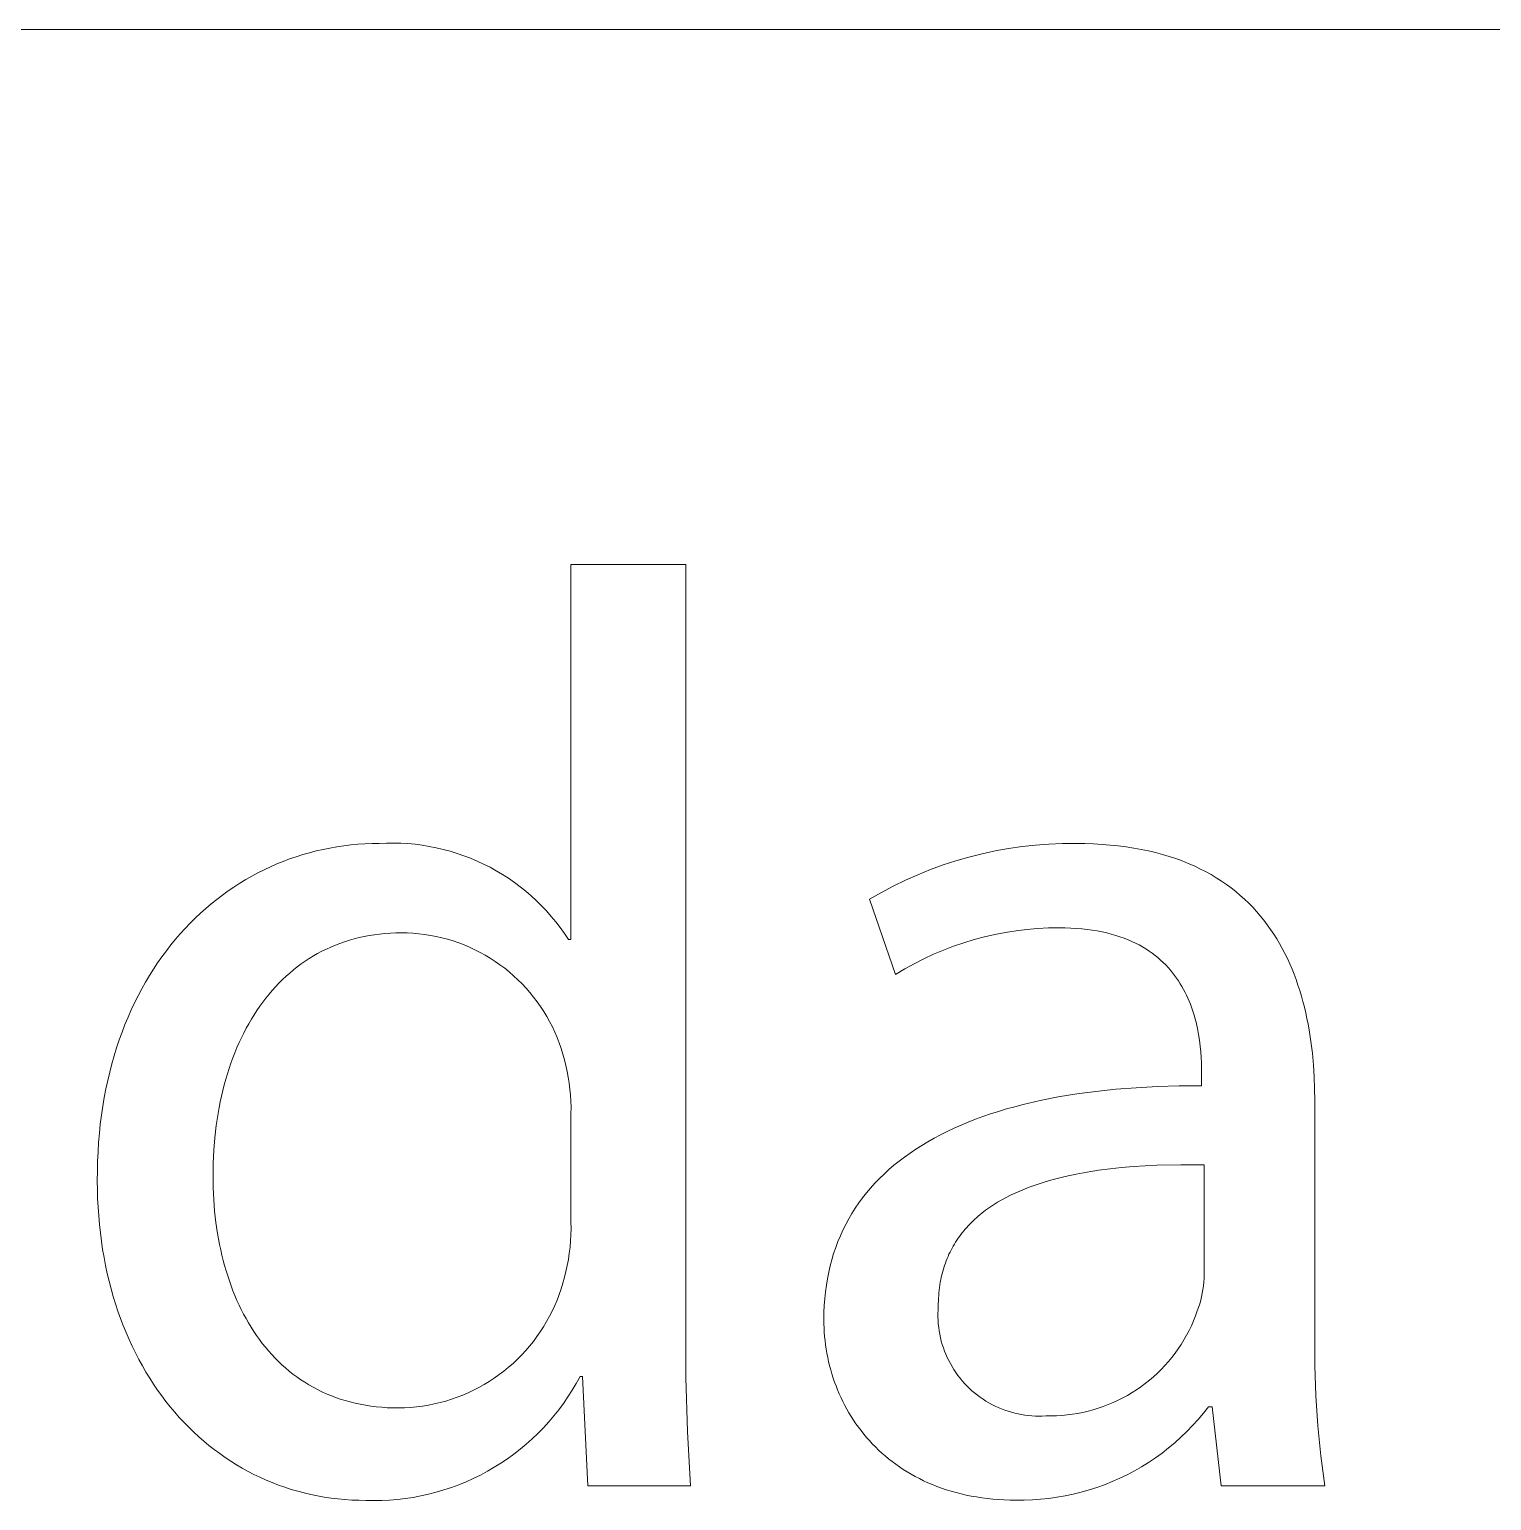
# Model space of a CAD drawing. Header units: millimetres. Extents: x 1287 to 5317, y -239 to 2577.
# Drawn here: x 5185.61 to 5231.06, y 165.7 to 211.41 of the extents above; entities that cross this region are included whole.
import ezdxf

# ---------------------------------------------------------------- set-up
doc = ezdxf.new("R2010")
doc.units = ezdxf.units.MM
doc.header["$MEASUREMENT"] = 0
doc.layers.add('Domyślny', color=7, linetype='Continuous', true_color=0x000000)

msp = doc.modelspace()

# ---------------------------------------------------------------- linework, layer by layer
at = {"layer": 'Domyślny', "color": 18, "lineweight": 15, "true_color": 0x000000}
for p, q in [((5313.204, 211.411), (3793.967, 211.411)), ((5202.445, 183.138), (5202.445, 194.787)), ((5202.445, 194.787), (5206.015, 194.787)), ((5206.015, 194.787), (5206.015, 171.207)), ((5195.385, 186.045), (5195.603, 186.071)), ((5195.603, 186.071), (5195.822, 186.091)), ((5195.822, 186.091), (5196.042, 186.106)), ((5196.042, 186.106), (5196.264, 186.114)), ((5196.264, 186.114), (5196.486, 186.117)), ((5196.486, 186.117), (5196.709, 186.127)), ((5196.709, 186.127), (5196.932, 186.13)), ((5196.932, 186.13), (5197.155, 186.125)), ((5197.155, 186.125), (5197.377, 186.112)), ((5197.377, 186.112), (5197.599, 186.091)), ((5197.599, 186.091), (5197.821, 186.063)), ((5197.821, 186.063), (5198.041, 186.027)), ((5216.466, 186.021), (5216.884, 186.066)), ((5216.884, 186.066), (5217.304, 186.097)), ((5217.304, 186.097), (5217.724, 186.113)), ((5217.724, 186.113), (5218.145, 186.115)), ((5218.145, 186.115), (5218.421, 186.112)), ((5218.421, 186.112), (5218.69, 186.103)), ((5218.69, 186.103), (5218.953, 186.088)), ((5218.953, 186.088), (5219.21, 186.068)), ((5219.21, 186.068), (5219.46, 186.042)), ((5193.499, 185.561), (5193.701, 185.636)), ((5193.701, 185.636), (5193.905, 185.707)), ((5193.905, 185.707), (5194.111, 185.772)), ((5194.111, 185.772), (5194.319, 185.831)), ((5194.319, 185.831), (5194.529, 185.885)), ((5194.529, 185.885), (5194.74, 185.933)), ((5194.74, 185.933), (5194.954, 185.976)), ((5194.954, 185.976), (5195.168, 186.014)), ((5195.168, 186.014), (5195.385, 186.045)), ((5198.041, 186.027), (5198.259, 185.984)), ((5198.259, 185.984), (5198.476, 185.934)), ((5198.476, 185.934), (5198.692, 185.876)), ((5198.692, 185.876), (5198.905, 185.81)), ((5198.905, 185.81), (5199.115, 185.737)), ((5199.115, 185.737), (5199.324, 185.658)), ((5199.324, 185.658), (5199.529, 185.571)), ((5214.412, 185.58), (5214.816, 185.696)), ((5214.816, 185.696), (5215.224, 185.799)), ((5215.224, 185.799), (5215.636, 185.887)), ((5215.636, 185.887), (5216.05, 185.961)), ((5216.05, 185.961), (5216.466, 186.021)), ((5219.46, 186.042), (5219.704, 186.011)), ((5219.704, 186.011), (5219.942, 185.974)), ((5219.942, 185.974), (5220.174, 185.932)), ((5220.174, 185.932), (5220.4, 185.885)), ((5220.4, 185.885), (5220.62, 185.833)), ((5220.62, 185.833), (5220.834, 185.776)), ((5220.834, 185.776), (5221.042, 185.714)), ((5221.042, 185.714), (5221.245, 185.647)), ((5221.245, 185.647), (5221.441, 185.575)), ((5192.523, 185.102), (5192.713, 185.204)), ((5192.713, 185.204), (5192.906, 185.301)), ((5192.906, 185.301), (5193.102, 185.393)), ((5193.102, 185.393), (5193.299, 185.48)), ((5193.299, 185.48), (5193.499, 185.561)), ((5199.529, 185.571), (5199.731, 185.477)), ((5199.731, 185.477), (5199.93, 185.376)), ((5199.93, 185.376), (5200.125, 185.269)), ((5200.125, 185.269), (5200.317, 185.154)), ((5200.317, 185.154), (5200.504, 185.034)), ((5212.843, 184.976), (5213.227, 185.147)), ((5213.227, 185.147), (5213.617, 185.305)), ((5213.617, 185.305), (5214.012, 185.449)), ((5214.012, 185.449), (5214.412, 185.58)), ((5221.441, 185.575), (5221.633, 185.499)), ((5221.633, 185.499), (5221.818, 185.418)), ((5221.818, 185.418), (5221.998, 185.333)), ((5221.998, 185.333), (5222.173, 185.243)), ((5222.173, 185.243), (5222.342, 185.15)), ((5222.342, 185.15), (5222.506, 185.052)), ((5191.786, 184.642), (5191.966, 184.764)), ((5191.966, 184.764), (5192.149, 184.882)), ((5192.149, 184.882), (5192.335, 184.995)), ((5192.335, 184.995), (5192.523, 185.102)), ((5200.504, 185.034), (5200.687, 184.907)), ((5200.687, 184.907), (5200.866, 184.773)), ((5200.866, 184.773), (5201.04, 184.634)), ((5212.094, 184.594), (5212.465, 184.791)), ((5212.465, 184.791), (5212.843, 184.976)), ((5222.506, 185.052), (5222.665, 184.95)), ((5222.665, 184.95), (5222.819, 184.844)), ((5222.819, 184.844), (5222.968, 184.735)), ((5222.968, 184.735), (5223.111, 184.621)), ((5191.096, 184.1), (5191.264, 184.243)), ((5191.264, 184.243), (5191.435, 184.381)), ((5191.435, 184.381), (5191.609, 184.514)), ((5191.609, 184.514), (5191.786, 184.642)), ((5201.04, 184.634), (5201.209, 184.489)), ((5201.209, 184.489), (5201.373, 184.338)), ((5201.373, 184.338), (5201.532, 184.182)), ((5211.73, 184.383), (5212.094, 184.594)), ((5212.535, 182.048), (5211.73, 184.383)), ((5223.111, 184.621), (5223.25, 184.504)), ((5223.25, 184.504), (5223.384, 184.384)), ((5223.384, 184.384), (5223.513, 184.26)), ((5223.513, 184.26), (5223.638, 184.133)), ((5190.61, 183.642), (5190.769, 183.8)), ((5190.769, 183.8), (5190.93, 183.952)), ((5190.93, 183.952), (5191.096, 184.1)), ((5201.532, 184.182), (5201.686, 184.02)), ((5201.686, 184.02), (5201.833, 183.853)), ((5201.833, 183.853), (5201.975, 183.681)), ((5223.638, 184.133), (5223.758, 184.002)), ((5223.758, 184.002), (5223.873, 183.868)), ((5223.873, 183.868), (5223.984, 183.731)), ((5190.155, 183.141), (5190.303, 183.312)), ((5190.303, 183.312), (5190.455, 183.48)), ((5190.455, 183.48), (5190.61, 183.642)), ((5196.664, 183.318), (5196.499, 183.302)), ((5196.831, 183.33), (5196.664, 183.318)), ((5197, 183.337), (5196.831, 183.33)), ((5197.171, 183.339), (5197, 183.337)), ((5197.353, 183.336), (5197.171, 183.339)), ((5197.535, 183.327), (5197.353, 183.336)), ((5197.716, 183.312), (5197.535, 183.327)), ((5197.897, 183.29), (5197.716, 183.312)), ((5201.975, 183.681), (5202.111, 183.505)), ((5202.111, 183.505), (5202.241, 183.324)), ((5202.241, 183.324), (5202.365, 183.138)), ((5215.955, 183.355), (5215.626, 183.291)), ((5216.286, 183.406), (5215.955, 183.355)), ((5216.618, 183.447), (5216.286, 183.406)), ((5216.952, 183.475), (5216.618, 183.447)), ((5217.286, 183.492), (5216.952, 183.475)), ((5217.621, 183.498), (5217.286, 183.492)), ((5217.805, 183.496), (5217.621, 183.498)), ((5217.985, 183.489), (5217.805, 183.496)), ((5218.159, 183.479), (5217.985, 183.489)), ((5218.328, 183.465), (5218.159, 183.479)), ((5218.492, 183.447), (5218.328, 183.465)), ((5218.651, 183.425), (5218.492, 183.447)), ((5218.806, 183.399), (5218.651, 183.425)), ((5218.956, 183.37), (5218.806, 183.399)), ((5219.101, 183.337), (5218.956, 183.37)), ((5219.242, 183.301), (5219.101, 183.337)), ((5223.984, 183.731), (5224.09, 183.592)), ((5224.09, 183.592), (5224.192, 183.449)), ((5224.192, 183.449), (5224.29, 183.304)), ((5224.29, 183.304), (5224.383, 183.155)), ((5189.869, 182.783), (5190.01, 182.964)), ((5190.01, 182.964), (5190.155, 183.141)), ((5194.981, 182.899), (5194.842, 182.836)), ((5195.122, 182.958), (5194.981, 182.899)), ((5195.265, 183.014), (5195.122, 182.958)), ((5195.411, 183.065), (5195.265, 183.014)), ((5195.56, 183.111), (5195.411, 183.065)), ((5195.711, 183.154), (5195.56, 183.111)), ((5195.864, 183.192), (5195.711, 183.154)), ((5196.019, 183.226), (5195.864, 183.192)), ((5196.177, 183.256), (5196.019, 183.226)), ((5196.337, 183.281), (5196.177, 183.256)), ((5196.499, 183.302), (5196.337, 183.281)), ((5198.077, 183.262), (5197.897, 183.29)), ((5198.256, 183.227), (5198.077, 183.262)), ((5198.433, 183.187), (5198.256, 183.227)), ((5198.609, 183.14), (5198.433, 183.187)), ((5198.783, 183.087), (5198.609, 183.14)), ((5198.956, 183.028), (5198.783, 183.087)), ((5199.126, 182.963), (5198.956, 183.028)), ((5199.293, 182.892), (5199.126, 182.963)), ((5199.459, 182.816), (5199.293, 182.892)), ((5202.365, 183.138), (5202.445, 183.138)), ((5214.339, 182.924), (5214.026, 182.805)), ((5214.656, 183.033), (5214.339, 182.924)), ((5214.976, 183.13), (5214.656, 183.033)), ((5215.3, 183.216), (5214.976, 183.13)), ((5215.626, 183.291), (5215.3, 183.216)), ((5219.378, 183.262), (5219.242, 183.301)), ((5219.51, 183.22), (5219.378, 183.262)), ((5219.638, 183.174), (5219.51, 183.22)), ((5219.761, 183.125), (5219.638, 183.174)), ((5219.88, 183.074), (5219.761, 183.125)), ((5219.995, 183.02), (5219.88, 183.074)), ((5220.106, 182.963), (5219.995, 183.02)), ((5220.213, 182.903), (5220.106, 182.963)), ((5220.316, 182.841), (5220.213, 182.903)), ((5224.383, 183.155), (5224.472, 183.005)), ((5224.472, 183.005), (5224.557, 182.852)), ((5224.557, 182.852), (5224.639, 182.696)), ((5189.469, 182.211), (5189.598, 182.406)), ((5189.598, 182.406), (5189.732, 182.597)), ((5189.732, 182.597), (5189.869, 182.783)), ((5194.184, 182.46), (5194.06, 182.373)), ((5194.311, 182.543), (5194.184, 182.46)), ((5194.44, 182.622), (5194.311, 182.543)), ((5194.571, 182.697), (5194.44, 182.622)), ((5194.705, 182.768), (5194.571, 182.697)), ((5194.842, 182.836), (5194.705, 182.768)), ((5199.621, 182.733), (5199.459, 182.816)), ((5199.781, 182.646), (5199.621, 182.733)), ((5199.937, 182.552), (5199.781, 182.646)), ((5200.09, 182.453), (5199.937, 182.552)), ((5200.239, 182.349), (5200.09, 182.453)), ((5213.414, 182.534), (5213.115, 182.382)), ((5213.718, 182.675), (5213.414, 182.534)), ((5214.026, 182.805), (5213.718, 182.675)), ((5220.415, 182.776), (5220.316, 182.841)), ((5220.51, 182.709), (5220.415, 182.776)), ((5220.602, 182.64), (5220.51, 182.709)), ((5220.69, 182.569), (5220.602, 182.64)), ((5220.774, 182.496), (5220.69, 182.569)), ((5220.855, 182.42), (5220.774, 182.496)), ((5220.933, 182.343), (5220.855, 182.42)), ((5224.639, 182.696), (5224.716, 182.538)), ((5224.716, 182.538), (5224.789, 182.378)), ((5189.222, 181.807), (5189.343, 182.011)), ((5189.343, 182.011), (5189.469, 182.211)), ((5193.59, 181.99), (5193.479, 181.886)), ((5193.704, 182.092), (5193.59, 181.99)), ((5193.82, 182.189), (5193.704, 182.092)), ((5193.939, 182.283), (5193.82, 182.189)), ((5194.06, 182.373), (5193.939, 182.283)), ((5200.385, 182.24), (5200.239, 182.349)), ((5200.527, 182.126), (5200.385, 182.24)), ((5200.664, 182.007), (5200.527, 182.126)), ((5200.798, 181.883), (5200.664, 182.007)), ((5212.822, 182.22), (5212.535, 182.048)), ((5213.115, 182.382), (5212.822, 182.22)), ((5221.007, 182.264), (5220.933, 182.343)), ((5221.078, 182.184), (5221.007, 182.264)), ((5221.146, 182.102), (5221.078, 182.184)), ((5221.21, 182.018), (5221.146, 182.102)), ((5221.272, 181.933), (5221.21, 182.018)), ((5221.33, 181.847), (5221.272, 181.933)), ((5224.789, 182.378), (5224.859, 182.216)), ((5224.859, 182.216), (5224.924, 182.052)), ((5224.924, 182.052), (5224.987, 181.886)), ((5188.991, 181.385), (5189.104, 181.598)), ((5189.104, 181.598), (5189.222, 181.807)), ((5193.16, 181.551), (5193.06, 181.433)), ((5193.264, 181.666), (5193.16, 181.551)), ((5193.37, 181.778), (5193.264, 181.666)), ((5193.479, 181.886), (5193.37, 181.778)), ((5200.927, 181.754), (5200.798, 181.883)), ((5201.051, 181.622), (5200.927, 181.754)), ((5201.171, 181.484), (5201.051, 181.622)), ((5201.286, 181.343), (5201.171, 181.484)), ((5221.386, 181.76), (5221.33, 181.847)), ((5221.439, 181.671), (5221.386, 181.76)), ((5221.489, 181.582), (5221.439, 181.671)), ((5221.536, 181.491), (5221.489, 181.582)), ((5221.581, 181.4), (5221.536, 181.491)), ((5224.987, 181.886), (5225.045, 181.718)), ((5225.045, 181.718), (5225.1, 181.548)), ((5225.1, 181.548), (5225.152, 181.377)), ((5188.778, 180.945), (5188.882, 181.167)), ((5188.882, 181.167), (5188.991, 181.385)), ((5192.774, 181.059), (5192.684, 180.928)), ((5192.866, 181.187), (5192.774, 181.059)), ((5192.962, 181.312), (5192.866, 181.187)), ((5193.06, 181.433), (5192.962, 181.312)), ((5201.396, 181.198), (5201.286, 181.343)), ((5201.501, 181.049), (5201.396, 181.198)), ((5201.601, 180.897), (5201.501, 181.049)), ((5221.623, 181.308), (5221.581, 181.4)), ((5221.663, 181.216), (5221.623, 181.308)), ((5221.7, 181.123), (5221.663, 181.216)), ((5221.735, 181.03), (5221.7, 181.123)), ((5221.767, 180.936), (5221.735, 181.03)), ((5225.152, 181.377), (5225.2, 181.205)), ((5225.2, 181.205), (5225.245, 181.03)), ((5225.245, 181.03), (5225.286, 180.855)), ((5188.582, 180.488), (5188.678, 180.719)), ((5188.678, 180.719), (5188.778, 180.945)), ((5192.512, 180.657), (5192.43, 180.517)), ((5192.596, 180.794), (5192.512, 180.657)), ((5192.684, 180.928), (5192.596, 180.794)), ((5201.695, 180.741), (5201.601, 180.897)), ((5201.783, 180.582), (5201.695, 180.741)), ((5201.867, 180.42), (5201.783, 180.582)), ((5221.797, 180.842), (5221.767, 180.936)), ((5221.826, 180.748), (5221.797, 180.842)), ((5221.852, 180.654), (5221.826, 180.748)), ((5221.876, 180.56), (5221.852, 180.654)), ((5225.286, 180.855), (5225.324, 180.678)), ((5225.324, 180.678), (5225.36, 180.5)), ((5188.405, 180.014), (5188.491, 180.253)), ((5188.491, 180.253), (5188.582, 180.488)), ((5192.275, 180.228), (5192.201, 180.079)), ((5192.351, 180.374), (5192.275, 180.228)), ((5192.43, 180.517), (5192.351, 180.374)), ((5201.944, 180.255), (5201.867, 180.42)), ((5202.016, 180.088), (5201.944, 180.255)), ((5221.898, 180.466), (5221.876, 180.56)), ((5221.919, 180.372), (5221.898, 180.466)), ((5221.954, 180.186), (5221.919, 180.372)), ((5221.983, 180.003), (5221.954, 180.186)), ((5225.36, 180.5), (5225.392, 180.322)), ((5225.392, 180.322), (5225.448, 179.961)), ((5188.247, 179.523), (5188.324, 179.771)), ((5188.324, 179.771), (5188.405, 180.014)), ((5192.063, 179.773), (5191.998, 179.616)), ((5192.131, 179.928), (5192.063, 179.773)), ((5192.201, 180.079), (5192.131, 179.928)), ((5202.081, 179.918), (5202.016, 180.088)), ((5202.141, 179.746), (5202.081, 179.918)), ((5202.195, 179.572), (5202.141, 179.746)), ((5222.006, 179.822), (5221.983, 180.003)), ((5222.023, 179.645), (5222.006, 179.822)), ((5225.448, 179.961), (5225.492, 179.598)), ((5188.108, 179.015), (5188.175, 179.271)), ((5188.175, 179.271), (5188.247, 179.523)), ((5191.877, 179.295), (5191.821, 179.13)), ((5191.936, 179.457), (5191.877, 179.295)), ((5191.998, 179.616), (5191.936, 179.457)), ((5202.243, 179.396), (5202.195, 179.572)), ((5202.284, 179.219), (5202.243, 179.396)), ((5202.326, 179.036), (5202.284, 179.219)), ((5222.036, 179.472), (5222.023, 179.645)), ((5222.044, 179.304), (5222.036, 179.472)), ((5222.049, 179.143), (5222.044, 179.304)), ((5225.492, 179.598), (5225.525, 179.232)), ((5225.525, 179.232), (5225.548, 178.865)), ((5187.99, 178.491), (5188.047, 178.755)), ((5188.047, 178.755), (5188.108, 179.015)), ((5191.717, 178.793), (5191.669, 178.621)), ((5191.767, 178.963), (5191.717, 178.793)), ((5191.821, 179.13), (5191.767, 178.963)), ((5202.362, 178.852), (5202.326, 179.036)), ((5202.391, 178.666), (5202.362, 178.852)), ((5222.05, 178.988), (5222.049, 179.143)), ((5222.05, 178.586), (5222.05, 178.988)), ((5225.548, 178.865), (5225.562, 178.497)), ((5187.939, 178.223), (5187.99, 178.491)), ((5191.625, 178.446), (5191.583, 178.27)), ((5191.669, 178.621), (5191.625, 178.446)), ((5202.414, 178.48), (5202.391, 178.666)), ((5202.432, 178.293), (5202.414, 178.48)), ((5202.442, 178.105), (5202.432, 178.293)), ((5217.589, 178.24), (5218.166, 178.334)), ((5218.166, 178.334), (5218.763, 178.414)), ((5218.763, 178.414), (5219.38, 178.479)), ((5219.38, 178.479), (5220.018, 178.528)), ((5220.018, 178.528), (5220.675, 178.563)), ((5220.675, 178.563), (5221.353, 178.582)), ((5221.353, 178.582), (5222.05, 178.586)), ((5225.562, 178.497), (5225.566, 178.129)), ((5187.852, 177.675), (5187.892, 177.951)), ((5187.892, 177.951), (5187.939, 178.223)), ((5191.509, 177.909), (5191.476, 177.726)), ((5191.544, 178.091), (5191.509, 177.909)), ((5191.583, 178.27), (5191.544, 178.091)), ((5202.447, 177.917), (5202.442, 178.105)), ((5202.445, 177.73), (5202.447, 177.917)), ((5215.735, 177.794), (5215.984, 177.868)), ((5215.984, 177.868), (5216.239, 177.939)), ((5216.239, 177.939), (5216.498, 178.007)), ((5216.498, 178.007), (5217.033, 178.131)), ((5217.033, 178.131), (5217.589, 178.24)), ((5225.566, 178.129), (5225.566, 170.829)), ((5187.787, 177.112), (5187.816, 177.395)), ((5187.816, 177.395), (5187.852, 177.675)), ((5191.447, 177.54), (5191.42, 177.353)), ((5191.476, 177.726), (5191.447, 177.54)), ((5202.445, 174.348), (5202.445, 177.73)), ((5214.353, 177.271), (5214.57, 177.367)), ((5214.57, 177.367), (5214.792, 177.459)), ((5214.792, 177.459), (5215.02, 177.548)), ((5215.02, 177.548), (5215.253, 177.634)), ((5215.253, 177.634), (5215.491, 177.716)), ((5215.491, 177.716), (5215.735, 177.794)), ((5187.762, 176.824), (5187.787, 177.112)), ((5191.376, 176.972), (5191.345, 176.583)), ((5191.42, 177.353), (5191.376, 176.972)), ((5213.54, 176.851), (5213.735, 176.961)), ((5213.735, 176.961), (5213.935, 177.068)), ((5213.935, 177.068), (5214.141, 177.171)), ((5214.141, 177.171), (5214.353, 177.271)), ((5187.731, 176.237), (5187.744, 176.533)), ((5187.744, 176.533), (5187.762, 176.824)), ((5191.345, 176.583), (5191.326, 176.187)), ((5212.815, 176.375), (5212.988, 176.499)), ((5212.988, 176.499), (5213.166, 176.62)), ((5213.166, 176.62), (5213.35, 176.737)), ((5213.35, 176.737), (5213.54, 176.851)), ((5187.724, 175.939), (5187.731, 176.237)), ((5191.326, 176.187), (5191.32, 175.784)), ((5212.329, 175.982), (5212.485, 176.117)), ((5212.485, 176.117), (5212.647, 176.248)), ((5212.647, 176.248), (5212.815, 176.375)), ((5219.203, 176.008), (5218.846, 175.962)), ((5219.563, 176.047), (5219.203, 176.008)), ((5219.927, 176.078), (5219.563, 176.047)), ((5220.294, 176.102), (5219.927, 176.078)), ((5220.662, 176.119), (5220.294, 176.102)), ((5221.399, 176.135), (5220.662, 176.119)), ((5222.131, 176.13), (5221.399, 176.135)), ((5222.131, 172.721), (5222.131, 176.13)), ((5187.723, 175.636), (5187.724, 175.939)), ((5187.726, 175.359), (5187.723, 175.636)), ((5191.32, 175.784), (5191.325, 175.417)), ((5211.761, 175.411), (5211.895, 175.559)), ((5211.895, 175.559), (5212.034, 175.703)), ((5212.034, 175.703), (5212.179, 175.844)), ((5212.179, 175.844), (5212.329, 175.982)), ((5217, 175.545), (5216.845, 175.492)), ((5217.157, 175.595), (5217, 175.545)), ((5217.317, 175.643), (5217.157, 175.595)), ((5217.479, 175.688), (5217.317, 175.643)), ((5217.81, 175.77), (5217.479, 175.688)), ((5218.149, 175.843), (5217.81, 175.77)), ((5218.494, 175.907), (5218.149, 175.843)), ((5218.846, 175.962), (5218.494, 175.907)), ((5187.733, 175.086), (5187.726, 175.359)), ((5187.747, 174.815), (5187.733, 175.086)), ((5191.325, 175.417), (5191.342, 175.055)), ((5211.395, 174.947), (5211.511, 175.105)), ((5211.511, 175.105), (5211.633, 175.259)), ((5211.633, 175.259), (5211.761, 175.411)), ((5215.973, 175.116), (5215.839, 175.043)), ((5216.111, 175.186), (5215.973, 175.116)), ((5216.252, 175.253), (5216.111, 175.186)), ((5216.396, 175.317), (5216.252, 175.253)), ((5216.543, 175.378), (5216.396, 175.317)), ((5216.692, 175.437), (5216.543, 175.378)), ((5216.845, 175.492), (5216.692, 175.437)), ((5187.765, 174.547), (5187.747, 174.815)), ((5191.342, 175.055), (5191.37, 174.697)), ((5191.37, 174.697), (5191.41, 174.345)), ((5211.081, 174.453), (5211.18, 174.621)), ((5211.18, 174.621), (5211.285, 174.785)), ((5211.285, 174.785), (5211.395, 174.947)), ((5215.22, 174.63), (5215.164, 174.584)), ((5215.336, 174.719), (5215.22, 174.63)), ((5215.457, 174.805), (5215.336, 174.719)), ((5215.58, 174.888), (5215.457, 174.805)), ((5215.708, 174.967), (5215.58, 174.888)), ((5215.839, 175.043), (5215.708, 174.967)), ((5187.788, 174.282), (5187.765, 174.547)), ((5187.817, 174.02), (5187.788, 174.282)), ((5191.41, 174.345), (5191.46, 173.998)), ((5202.448, 174.155), (5202.445, 174.348)), ((5210.901, 174.107), (5210.988, 174.281)), ((5210.988, 174.281), (5211.081, 174.453)), ((5214.748, 174.187), (5214.701, 174.134)), ((5214.796, 174.24), (5214.748, 174.187)), ((5214.845, 174.292), (5214.796, 174.24)), ((5214.896, 174.343), (5214.845, 174.292)), ((5214.947, 174.393), (5214.896, 174.343)), ((5215, 174.442), (5214.947, 174.393)), ((5215.053, 174.49), (5215, 174.442)), ((5215.108, 174.538), (5215.053, 174.49)), ((5215.164, 174.584), (5215.108, 174.538)), ((5187.85, 173.762), (5187.817, 174.02)), ((5187.888, 173.506), (5187.85, 173.762)), ((5191.46, 173.998), (5191.49, 173.828)), ((5191.49, 173.828), (5191.522, 173.658)), ((5202.418, 173.577), (5202.435, 173.769)), ((5202.435, 173.769), (5202.445, 173.962)), ((5202.445, 173.962), (5202.448, 174.155)), ((5210.675, 173.564), (5210.744, 173.748)), ((5210.744, 173.748), (5210.82, 173.929)), ((5210.82, 173.929), (5210.901, 174.107)), ((5214.403, 173.732), (5214.366, 173.671)), ((5214.442, 173.793), (5214.403, 173.732)), ((5214.482, 173.852), (5214.442, 173.793)), ((5214.524, 173.91), (5214.482, 173.852)), ((5214.566, 173.967), (5214.524, 173.91)), ((5214.61, 174.024), (5214.566, 173.967)), ((5214.655, 174.079), (5214.61, 174.024)), ((5214.701, 174.134), (5214.655, 174.079)), ((5187.931, 173.254), (5187.888, 173.506)), ((5187.979, 173.005), (5187.931, 173.254)), ((5191.522, 173.658), (5191.557, 173.491)), ((5191.557, 173.491), (5191.595, 173.325)), ((5191.595, 173.325), (5191.636, 173.161)), ((5202.364, 173.195), (5202.394, 173.386)), ((5202.394, 173.386), (5202.418, 173.577)), ((5210.554, 173.185), (5210.611, 173.376)), ((5210.611, 173.376), (5210.675, 173.564)), ((5214.166, 173.285), (5214.138, 173.217)), ((5214.196, 173.352), (5214.166, 173.285)), ((5214.228, 173.417), (5214.196, 173.352)), ((5214.26, 173.482), (5214.228, 173.417)), ((5214.294, 173.546), (5214.26, 173.482)), ((5214.329, 173.609), (5214.294, 173.546)), ((5214.366, 173.671), (5214.329, 173.609)), ((5188.032, 172.759), (5187.979, 173.005)), ((5191.636, 173.161), (5191.68, 172.999)), ((5191.68, 172.999), (5191.726, 172.838)), ((5191.726, 172.838), (5191.775, 172.68)), ((5202.243, 172.637), (5202.284, 172.818)), ((5202.284, 172.818), (5202.327, 173.006)), ((5202.327, 173.006), (5202.364, 173.195)), ((5210.417, 172.594), (5210.457, 172.794)), ((5210.457, 172.794), (5210.502, 172.991)), ((5210.502, 172.991), (5210.554, 173.185)), ((5214.015, 172.862), (5213.994, 172.788)), ((5214.036, 172.935), (5214.015, 172.862)), ((5214.06, 173.007), (5214.036, 172.935)), ((5214.084, 173.078), (5214.06, 173.007)), ((5214.11, 173.148), (5214.084, 173.078)), ((5214.138, 173.217), (5214.11, 173.148)), ((5188.09, 172.517), (5188.032, 172.759)), ((5188.152, 172.278), (5188.09, 172.517)), ((5191.775, 172.68), (5191.827, 172.524)), ((5191.827, 172.524), (5191.882, 172.37)), ((5191.882, 172.37), (5191.94, 172.218)), ((5202.14, 172.279), (5202.195, 172.457)), ((5202.195, 172.457), (5202.243, 172.637)), ((5210.356, 172.183), (5210.384, 172.39)), ((5210.384, 172.39), (5210.417, 172.594)), ((5213.914, 172.402), (5213.902, 172.321)), ((5213.927, 172.481), (5213.914, 172.402)), ((5213.941, 172.559), (5213.927, 172.481)), ((5213.958, 172.637), (5213.941, 172.559)), ((5213.975, 172.713), (5213.958, 172.637)), ((5213.994, 172.788), (5213.975, 172.713)), ((5222.091, 172.262), (5222.106, 172.376)), ((5222.106, 172.376), (5222.118, 172.491)), ((5222.118, 172.491), (5222.126, 172.606)), ((5222.126, 172.606), (5222.131, 172.721)), ((5188.218, 172.042), (5188.152, 172.278)), ((5188.289, 171.81), (5188.218, 172.042)), ((5191.94, 172.218), (5192, 172.068)), ((5192, 172.068), (5192.064, 171.92)), ((5192.064, 171.92), (5192.13, 171.775)), ((5201.942, 171.759), (5202.014, 171.93)), ((5202.014, 171.93), (5202.08, 172.103)), ((5202.08, 172.103), (5202.14, 172.279)), ((5210.319, 171.761), (5210.335, 171.974)), ((5210.335, 171.974), (5210.356, 172.183)), ((5213.867, 171.903), (5213.864, 171.816)), ((5213.871, 171.989), (5213.867, 171.903)), ((5213.876, 172.074), (5213.871, 171.989)), ((5213.883, 172.157), (5213.876, 172.074)), ((5213.892, 172.24), (5213.883, 172.157)), ((5213.902, 172.321), (5213.892, 172.24)), ((5221.989, 171.812), (5222.02, 171.923)), ((5222.02, 171.923), (5222.047, 172.035)), ((5222.047, 172.035), (5222.071, 172.148)), ((5222.071, 172.148), (5222.091, 172.262)), ((5188.365, 171.582), (5188.289, 171.81)), ((5188.445, 171.357), (5188.365, 171.582)), ((5192.13, 171.775), (5192.199, 171.632)), ((5192.199, 171.632), (5192.271, 171.492)), ((5192.271, 171.492), (5192.345, 171.354)), ((5201.69, 171.262), (5201.779, 171.425)), ((5201.779, 171.425), (5201.863, 171.59)), ((5201.863, 171.59), (5201.942, 171.759)), ((5210.307, 171.325), (5210.31, 171.544)), ((5210.31, 171.544), (5210.319, 171.761)), ((5213.856, 171.62), (5213.853, 171.512)), ((5213.853, 171.512), (5213.853, 171.404)), ((5213.863, 171.728), (5213.856, 171.62)), ((5213.864, 171.816), (5213.863, 171.728)), ((5221.797, 171.284), (5221.859, 171.438)), ((5221.859, 171.438), (5221.916, 171.594)), ((5221.916, 171.594), (5221.954, 171.702)), ((5221.954, 171.702), (5221.989, 171.812)), ((5188.529, 171.135), (5188.445, 171.357)), ((5188.617, 170.918), (5188.529, 171.135)), ((5192.345, 171.354), (5192.423, 171.219)), ((5192.423, 171.219), (5192.503, 171.087)), ((5192.503, 171.087), (5192.586, 170.957)), ((5201.493, 170.946), (5201.594, 171.102)), ((5201.594, 171.102), (5201.69, 171.262)), ((5206.015, 171.207), (5206.02, 169.524)), ((5210.308, 171.193), (5210.307, 171.325)), ((5210.313, 171.061), (5210.308, 171.193)), ((5210.32, 170.929), (5210.313, 171.061)), ((5213.853, 171.404), (5213.857, 171.296)), ((5213.857, 171.296), (5213.865, 171.188)), ((5213.865, 171.188), (5213.876, 171.08)), ((5213.876, 171.08), (5213.891, 170.973)), ((5213.891, 170.973), (5213.91, 170.866)), ((5221.581, 170.837), (5221.658, 170.983)), ((5221.658, 170.983), (5221.73, 171.133)), ((5221.73, 171.133), (5221.797, 171.284)), ((5188.71, 170.704), (5188.617, 170.918)), ((5188.807, 170.494), (5188.71, 170.704)), ((5192.586, 170.957), (5192.672, 170.83)), ((5192.672, 170.83), (5192.761, 170.706)), ((5192.761, 170.706), (5192.852, 170.584)), ((5192.852, 170.584), (5192.946, 170.466)), ((5201.159, 170.5), (5201.276, 170.645)), ((5201.276, 170.645), (5201.387, 170.794)), ((5201.387, 170.794), (5201.493, 170.946)), ((5210.331, 170.798), (5210.32, 170.929)), ((5210.344, 170.666), (5210.331, 170.798)), ((5210.36, 170.536), (5210.344, 170.666)), ((5210.38, 170.405), (5210.36, 170.536)), ((5213.91, 170.866), (5213.932, 170.761)), ((5213.932, 170.761), (5213.958, 170.656)), ((5213.958, 170.656), (5213.988, 170.552)), ((5213.988, 170.552), (5214.021, 170.449)), ((5221.319, 170.414), (5221.411, 170.552)), ((5221.411, 170.552), (5221.498, 170.693)), ((5221.498, 170.693), (5221.581, 170.837)), ((5225.566, 170.829), (5225.567, 169.892)), ((5188.908, 170.288), (5188.807, 170.494)), ((5189.013, 170.085), (5188.908, 170.288)), ((5189.122, 169.887), (5189.013, 170.085)), ((5192.946, 170.466), (5193.044, 170.35)), ((5193.044, 170.35), (5193.144, 170.238)), ((5193.144, 170.238), (5193.246, 170.129)), ((5193.246, 170.129), (5193.352, 170.023)), ((5200.645, 169.964), (5200.781, 170.091)), ((5200.781, 170.091), (5200.912, 170.223)), ((5200.912, 170.223), (5201.038, 170.36)), ((5201.038, 170.36), (5201.159, 170.5)), ((5210.402, 170.275), (5210.38, 170.405)), ((5210.427, 170.146), (5210.402, 170.275)), ((5210.455, 170.017), (5210.427, 170.146)), ((5214.021, 170.449), (5214.058, 170.347)), ((5214.058, 170.347), (5214.098, 170.247)), ((5214.098, 170.247), (5214.142, 170.148)), ((5214.142, 170.148), (5214.189, 170.05)), ((5214.189, 170.05), (5214.239, 169.954)), ((5221.016, 170.021), (5221.121, 170.148)), ((5221.121, 170.148), (5221.223, 170.28)), ((5221.223, 170.28), (5221.319, 170.414)), ((5189.235, 169.692), (5189.122, 169.887)), ((5189.352, 169.502), (5189.235, 169.692)), ((5193.352, 170.023), (5193.461, 169.92)), ((5193.461, 169.92), (5193.572, 169.82)), ((5193.572, 169.82), (5193.686, 169.724)), ((5193.686, 169.724), (5193.803, 169.631)), ((5193.803, 169.631), (5193.923, 169.542)), ((5200.062, 169.505), (5200.214, 169.612)), ((5200.214, 169.612), (5200.362, 169.724)), ((5200.362, 169.724), (5200.506, 169.842)), ((5200.506, 169.842), (5200.645, 169.964)), ((5210.486, 169.888), (5210.455, 170.017)), ((5210.52, 169.761), (5210.486, 169.888)), ((5210.557, 169.634), (5210.52, 169.761)), ((5210.597, 169.508), (5210.557, 169.634)), ((5214.239, 169.954), (5214.293, 169.861)), ((5214.293, 169.861), (5214.35, 169.769)), ((5214.35, 169.769), (5214.41, 169.679)), ((5214.41, 169.679), (5214.473, 169.591)), ((5214.473, 169.591), (5214.539, 169.505)), ((5220.552, 169.548), (5220.674, 169.66)), ((5220.674, 169.66), (5220.792, 169.776)), ((5220.792, 169.776), (5220.906, 169.897)), ((5220.906, 169.897), (5221.016, 170.021)), ((5225.567, 169.892), (5225.599, 168.955)), ((5189.472, 169.315), (5189.352, 169.502)), ((5189.597, 169.133), (5189.472, 169.315)), ((5189.725, 168.955), (5189.597, 169.133)), ((5193.923, 169.542), (5194.045, 169.456)), ((5194.045, 169.456), (5194.171, 169.374)), ((5194.171, 169.374), (5194.299, 169.296)), ((5194.299, 169.296), (5194.43, 169.221)), ((5194.43, 169.221), (5194.564, 169.15)), ((5194.564, 169.15), (5194.7, 169.083)), ((5199.421, 169.13), (5199.586, 169.215)), ((5199.586, 169.215), (5199.748, 169.306)), ((5199.748, 169.306), (5199.907, 169.403)), ((5199.907, 169.403), (5200.062, 169.505)), ((5202.609, 169.341), (5202.483, 169.13)), ((5202.727, 169.556), (5202.609, 169.341)), ((5202.808, 169.556), (5202.727, 169.556)), ((5202.969, 166.161), (5202.808, 169.556)), ((5206.02, 169.524), (5206.069, 167.842)), ((5210.64, 169.384), (5210.597, 169.508)), ((5210.685, 169.26), (5210.64, 169.384)), ((5210.734, 169.137), (5210.685, 169.26)), ((5210.786, 169.015), (5210.734, 169.137)), ((5214.539, 169.505), (5214.608, 169.422)), ((5214.608, 169.422), (5214.68, 169.341)), ((5214.68, 169.341), (5214.754, 169.262)), ((5214.754, 169.262), (5214.831, 169.187)), ((5214.831, 169.187), (5214.911, 169.114)), ((5219.888, 169.054), (5220.027, 169.144)), ((5220.027, 169.144), (5220.163, 169.238)), ((5220.163, 169.238), (5220.296, 169.337)), ((5220.296, 169.337), (5220.426, 169.44)), ((5220.426, 169.44), (5220.552, 169.548)), ((5189.856, 168.781), (5189.725, 168.955)), ((5189.991, 168.611), (5189.856, 168.781)), ((5194.7, 169.083), (5194.84, 169.019)), ((5194.84, 169.019), (5194.982, 168.96)), ((5194.982, 168.96), (5195.128, 168.905)), ((5195.128, 168.905), (5195.276, 168.854)), ((5195.276, 168.854), (5195.426, 168.807)), ((5195.426, 168.807), (5195.58, 168.764)), ((5195.58, 168.764), (5195.737, 168.725)), ((5195.737, 168.725), (5195.896, 168.691)), ((5195.896, 168.691), (5196.058, 168.661)), ((5198.014, 168.664), (5198.196, 168.701)), ((5198.196, 168.701), (5198.377, 168.744)), ((5198.377, 168.744), (5198.556, 168.793)), ((5198.556, 168.793), (5198.734, 168.848)), ((5198.734, 168.848), (5198.909, 168.91)), ((5198.909, 168.91), (5199.082, 168.977)), ((5199.082, 168.977), (5199.253, 169.051)), ((5199.253, 169.051), (5199.421, 169.13)), ((5202.211, 168.72), (5202.065, 168.523)), ((5202.351, 168.923), (5202.211, 168.72)), ((5202.483, 169.13), (5202.351, 168.923)), ((5210.84, 168.895), (5210.786, 169.015)), ((5210.897, 168.775), (5210.84, 168.895)), ((5210.958, 168.657), (5210.897, 168.775)), ((5214.911, 169.114), (5214.993, 169.043)), ((5214.993, 169.043), (5215.078, 168.976)), ((5215.078, 168.976), (5215.165, 168.911)), ((5215.165, 168.911), (5215.254, 168.85)), ((5215.254, 168.85), (5215.345, 168.792)), ((5215.345, 168.792), (5215.438, 168.737)), ((5215.438, 168.737), (5215.533, 168.685)), ((5215.533, 168.685), (5215.63, 168.636)), ((5218.994, 168.621), (5219.149, 168.68)), ((5219.149, 168.68), (5219.302, 168.745)), ((5219.302, 168.745), (5219.452, 168.815)), ((5219.452, 168.815), (5219.6, 168.889)), ((5219.6, 168.889), (5219.745, 168.969)), ((5219.745, 168.969), (5219.888, 169.054)), ((5225.599, 168.955), (5225.66, 168.02)), ((5190.13, 168.446), (5189.991, 168.611)), ((5190.272, 168.285), (5190.13, 168.446)), ((5190.418, 168.128), (5190.272, 168.285)), ((5196.058, 168.661), (5196.223, 168.635)), ((5196.223, 168.635), (5196.391, 168.614)), ((5196.391, 168.614), (5196.562, 168.598)), ((5196.562, 168.598), (5196.735, 168.586)), ((5196.735, 168.586), (5196.911, 168.579)), ((5196.911, 168.579), (5197.09, 168.577)), ((5197.09, 168.577), (5197.276, 168.581)), ((5197.276, 168.581), (5197.462, 168.592)), ((5197.462, 168.592), (5197.647, 168.61)), ((5197.647, 168.61), (5197.831, 168.634)), ((5197.831, 168.634), (5198.014, 168.664)), ((5201.912, 168.33), (5201.753, 168.143)), ((5202.065, 168.523), (5201.912, 168.33)), ((5211.021, 168.541), (5210.958, 168.657)), ((5211.087, 168.425), (5211.021, 168.541)), ((5211.156, 168.312), (5211.087, 168.425)), ((5211.228, 168.2), (5211.156, 168.312)), ((5215.63, 168.636), (5215.728, 168.591)), ((5215.728, 168.591), (5215.828, 168.549)), ((5215.828, 168.549), (5215.929, 168.511)), ((5215.929, 168.511), (5216.031, 168.476)), ((5216.031, 168.476), (5216.135, 168.444)), ((5216.135, 168.444), (5216.239, 168.417)), ((5216.239, 168.417), (5216.345, 168.393)), ((5216.345, 168.393), (5216.451, 168.372)), ((5216.451, 168.372), (5216.558, 168.355)), ((5216.558, 168.355), (5216.665, 168.342)), ((5216.665, 168.342), (5216.773, 168.333)), ((5216.773, 168.333), (5216.881, 168.327)), ((5216.881, 168.327), (5216.989, 168.325)), ((5216.989, 168.325), (5217.097, 168.327)), ((5217.097, 168.327), (5217.205, 168.332)), ((5217.205, 168.332), (5217.371, 168.331)), ((5217.371, 168.331), (5217.537, 168.334)), ((5217.537, 168.334), (5217.702, 168.344)), ((5217.702, 168.344), (5217.867, 168.359)), ((5217.867, 168.359), (5218.031, 168.38)), ((5218.031, 168.38), (5218.195, 168.406)), ((5218.195, 168.406), (5218.358, 168.438)), ((5218.358, 168.438), (5218.519, 168.476)), ((5218.519, 168.476), (5218.679, 168.519)), ((5218.679, 168.519), (5218.838, 168.567)), ((5218.838, 168.567), (5218.994, 168.621)), ((5222.107, 168.413), (5221.942, 168.218)), ((5222.265, 168.614), (5222.107, 168.413)), ((5222.372, 168.614), (5222.265, 168.614)), ((5222.654, 166.158), (5222.372, 168.614)), ((5190.567, 167.976), (5190.418, 168.128)), ((5190.719, 167.828), (5190.567, 167.976)), ((5190.874, 167.685), (5190.719, 167.828)), ((5201.415, 167.786), (5201.238, 167.616)), ((5201.587, 167.962), (5201.415, 167.786)), ((5201.753, 168.143), (5201.587, 167.962)), ((5206.069, 167.842), (5206.163, 166.161)), ((5211.303, 168.089), (5211.228, 168.2)), ((5211.381, 167.98), (5211.303, 168.089)), ((5211.462, 167.873), (5211.381, 167.98)), ((5211.545, 167.768), (5211.462, 167.873)), ((5211.632, 167.664), (5211.545, 167.768)), ((5221.592, 167.845), (5221.407, 167.668)), ((5221.77, 168.029), (5221.592, 167.845)), ((5221.942, 168.218), (5221.77, 168.029)), ((5225.66, 168.02), (5225.753, 167.087)), ((5191.033, 167.546), (5190.874, 167.685)), ((5191.194, 167.412), (5191.033, 167.546)), ((5191.359, 167.283), (5191.194, 167.412)), ((5201.054, 167.453), (5200.866, 167.295)), ((5201.238, 167.616), (5201.054, 167.453)), ((5211.721, 167.563), (5211.632, 167.664)), ((5211.813, 167.463), (5211.721, 167.563)), ((5211.909, 167.366), (5211.813, 167.463)), ((5212.007, 167.271), (5211.909, 167.366)), ((5221.021, 167.334), (5220.819, 167.177)), ((5221.217, 167.498), (5221.021, 167.334)), ((5221.407, 167.668), (5221.217, 167.498)), ((5191.527, 167.158), (5191.359, 167.283)), ((5191.697, 167.038), (5191.527, 167.158)), ((5191.871, 166.923), (5191.697, 167.038)), ((5192.047, 166.813), (5191.871, 166.923)), ((5200.269, 166.863), (5200.06, 166.733)), ((5200.472, 167), (5200.269, 166.863)), ((5200.672, 167.144), (5200.472, 167)), ((5200.866, 167.295), (5200.672, 167.144)), ((5212.108, 167.178), (5212.007, 167.271)), ((5212.212, 167.087), (5212.108, 167.178)), ((5212.318, 166.998), (5212.212, 167.087)), ((5212.428, 166.912), (5212.318, 166.998)), ((5212.54, 166.828), (5212.428, 166.912)), ((5220.399, 166.885), (5220.182, 166.75)), ((5220.611, 167.028), (5220.399, 166.885)), ((5220.819, 167.177), (5220.611, 167.028)), ((5225.753, 167.087), (5225.875, 166.158)), ((5192.226, 166.708), (5192.047, 166.813)), ((5192.408, 166.608), (5192.226, 166.708)), ((5192.592, 166.512), (5192.408, 166.608)), ((5192.779, 166.422), (5192.592, 166.512)), ((5192.968, 166.337), (5192.779, 166.422)), ((5199.631, 166.494), (5199.41, 166.386)), ((5199.847, 166.61), (5199.631, 166.494)), ((5200.06, 166.733), (5199.847, 166.61)), ((5212.656, 166.747), (5212.54, 166.828)), ((5212.774, 166.669), (5212.656, 166.747)), ((5212.895, 166.593), (5212.774, 166.669)), ((5213.019, 166.519), (5212.895, 166.593)), ((5213.146, 166.449), (5213.019, 166.519)), ((5213.275, 166.381), (5213.146, 166.449)), ((5219.504, 166.392), (5219.27, 166.289)), ((5219.734, 166.504), (5219.504, 166.392)), ((5219.96, 166.623), (5219.734, 166.504)), ((5220.182, 166.75), (5219.96, 166.623)), ((5193.16, 166.257), (5192.968, 166.337)), ((5193.354, 166.182), (5193.16, 166.257)), ((5193.551, 166.113), (5193.354, 166.182)), ((5193.75, 166.049), (5193.551, 166.113)), ((5193.951, 165.99), (5193.75, 166.049)), ((5194.154, 165.936), (5193.951, 165.99)), ((5194.359, 165.888), (5194.154, 165.936)), ((5198.259, 165.96), (5198.021, 165.898)), ((5198.495, 166.029), (5198.259, 165.96)), ((5198.728, 166.107), (5198.495, 166.029)), ((5198.958, 166.192), (5198.728, 166.107)), ((5199.186, 166.285), (5198.958, 166.192)), ((5199.41, 166.386), (5199.186, 166.285)), ((5206.163, 166.161), (5202.969, 166.161)), ((5213.408, 166.316), (5213.275, 166.381)), ((5213.543, 166.254), (5213.408, 166.316)), ((5213.681, 166.196), (5213.543, 166.254)), ((5213.823, 166.14), (5213.681, 166.196)), ((5213.966, 166.087), (5213.823, 166.14)), ((5214.113, 166.038), (5213.966, 166.087)), ((5214.263, 165.992), (5214.113, 166.038)), ((5214.415, 165.949), (5214.263, 165.992)), ((5214.571, 165.909), (5214.415, 165.949)), ((5218.303, 165.959), (5218.055, 165.898)), ((5218.549, 166.029), (5218.303, 165.959)), ((5218.792, 166.107), (5218.549, 166.029)), ((5219.033, 166.194), (5218.792, 166.107)), ((5219.27, 166.289), (5219.033, 166.194)), ((5225.875, 166.158), (5222.654, 166.158)), ((5194.567, 165.846), (5194.359, 165.888)), ((5194.776, 165.808), (5194.567, 165.846)), ((5194.987, 165.777), (5194.776, 165.808)), ((5195.2, 165.751), (5194.987, 165.777)), ((5195.415, 165.731), (5195.2, 165.751)), ((5195.632, 165.716), (5195.415, 165.731)), ((5195.85, 165.708), (5195.632, 165.716)), ((5196.07, 165.705), (5195.85, 165.708)), ((5196.316, 165.7), (5196.07, 165.705)), ((5196.562, 165.703), (5196.316, 165.7)), ((5196.807, 165.715), (5196.562, 165.703)), ((5197.052, 165.735), (5196.807, 165.715)), ((5197.296, 165.764), (5197.052, 165.735)), ((5197.539, 165.8), (5197.296, 165.764)), ((5197.781, 165.845), (5197.539, 165.8)), ((5198.021, 165.898), (5197.781, 165.845)), ((5214.729, 165.873), (5214.571, 165.909)), ((5214.89, 165.841), (5214.729, 165.873)), ((5215.054, 165.812), (5214.89, 165.841)), ((5215.22, 165.787), (5215.054, 165.812)), ((5215.39, 165.765), (5215.22, 165.787)), ((5215.562, 165.747), (5215.39, 165.765)), ((5215.737, 165.734), (5215.562, 165.747)), ((5215.915, 165.724), (5215.737, 165.734)), ((5216.096, 165.717), (5215.915, 165.724)), ((5216.279, 165.715), (5216.096, 165.717)), ((5216.535, 165.715), (5216.279, 165.715)), ((5216.79, 165.723), (5216.535, 165.715)), ((5217.045, 165.74), (5216.79, 165.723)), ((5217.3, 165.767), (5217.045, 165.74)), ((5217.553, 165.802), (5217.3, 165.767)), ((5217.805, 165.845), (5217.553, 165.802)), ((5218.055, 165.898), (5217.805, 165.845))]:
    msp.add_line(p, q, dxfattribs=at)

doc.saveas('drawing.dxf')
